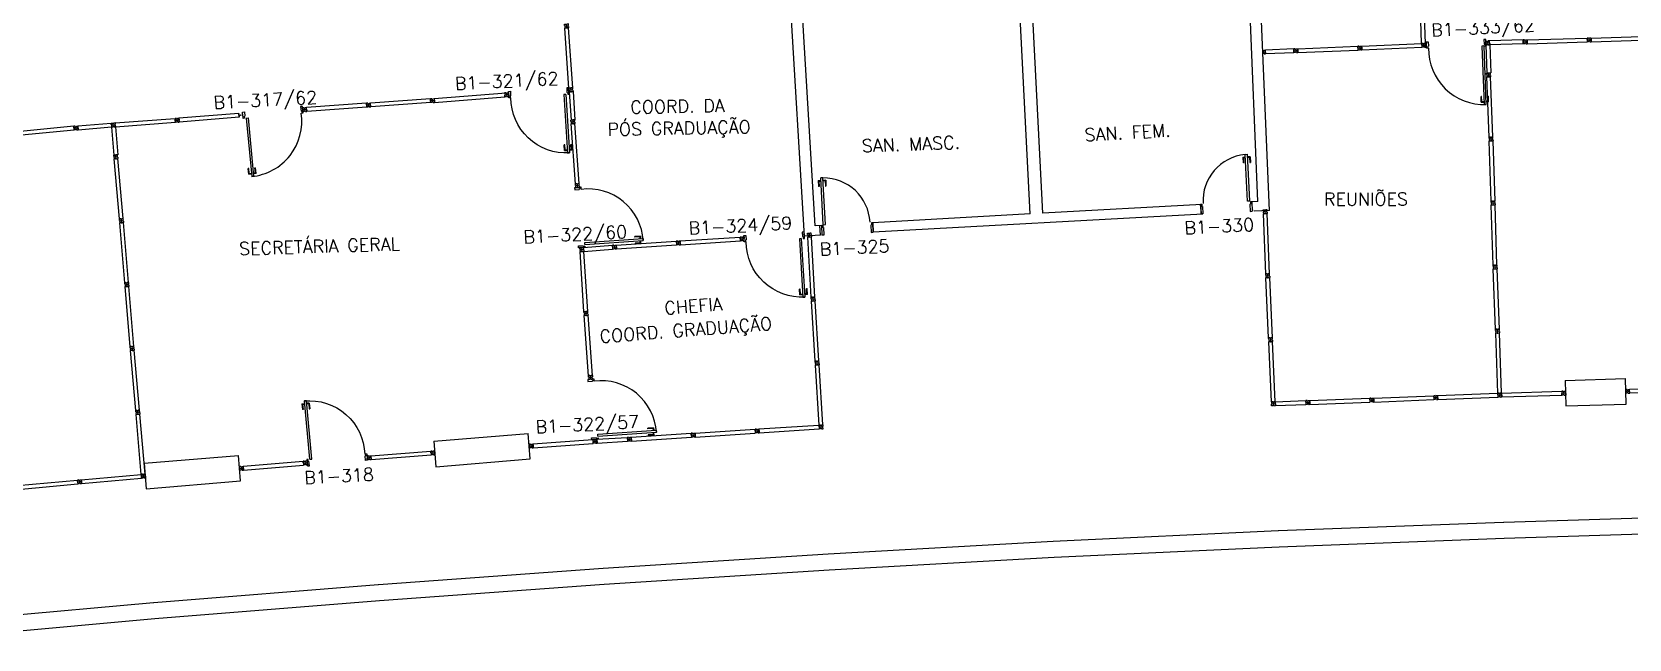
# Model space of a CAD drawing. Header units: millimetres. Extents: x 2757 to 3055, y 1102 to 1216.
# Drawn here: x 2873.99 to 2898.93, y 1188.3 to 1197.78 of the extents above; entities that cross this region are included whole.
import ezdxf

# ---------------------------------------------------------------- set-up
doc = ezdxf.new("R2010")
doc.units = ezdxf.units.MM
for name, color, linetype in [('ALV', 2, 'Continuous'), ('BANC', 2, 'Continuous'), ('DIV', 2, 'Continuous'), ('PORTA', 2, 'Continuous'), ('TEXTO', 2, 'Continuous'), ('TEXTO-ENDEREÇO', 2, 'Continuous')]:
    doc.layers.add(name, color=color, linetype=linetype)
doc.styles.add('UNB-100', font='simplex.shx', dxfattribs={"height": 0.2})
doc.styles.add('UNB-100-1', font='simplex.shx', dxfattribs={"height": 0.2})

# ---------------------------------------------------------------- blocks, each defined once
blk = doc.blocks.new('DIVMT-SLC')
for p, q in [((-0.03, 0.03), (-0.03, 0.006)), ((-0.008, 0.03), (-0.03, 0.03)), ((-0.0185, 0.006), (-0.03, 0.006)), ((-0.0185, -0.006), (-0.0185, 0.006)), ((-0.008, 0.03), (-0.008, 0.02)), ((-0.008, 0.02), (0.008, 0.02)), ((-0.0051, 0), (0.0051, 0)), ((0.0051, 0), (-0.0051, 0)), ((-0.0051, 0), (0.0051, 0)), ((0, -0.0051), (0, 0.0051)), ((0, 0.0051), (0, -0.0051)), ((0.008, 0.03), (0.008, 0.02)), ((0.008, 0.03), (0.03, 0.03)), ((0.0205, 0.006), (0.03, 0.006)), ((0.0205, -0.006), (0.0205, 0.006)), ((0.0205, 0.006), (0.0205, -0.006)), ((0.0205, 0.006), (0.03, 0.006)), ((0.97, 0.03), (0.03, 0.03)), ((0.03, 0.006), (0.03, 0.03)), ((0.03, -0.03), (0.03, 0.03)), ((0.03, -0.005), (0.03, 0.005)), ((0.97, -0.03), (0.97, 0.03)), ((0.97, 0.03), (0.97, 0.009)), ((0.97, 0.009), (0.97, 0.027)), ((0.9795, 0.006), (0.97, 0.006)), ((0.97, -0.005), (0.97, 0.005)), ((0.9795, 0.006), (0.9795, -0.006)), ((1.0051, 0), (0.9949, 0)), ((1, 0.0051), (1, -0.0051)), ((-0.0185, -0.006), (-0.03, -0.006)), ((-0.03, -0.03), (-0.03, -0.006)), ((-0.008, -0.03), (-0.03, -0.03)), ((-0.008, -0.03), (-0.008, -0.02)), ((-0.008, -0.02), (0.008, -0.02)), ((0.008, -0.03), (0.008, -0.02)), ((0.008, -0.03), (0.03, -0.03)), ((0.0205, -0.006), (0.03, -0.006)), ((0.0205, -0.006), (0.03, -0.006)), ((0.03, -0.006), (0.03, -0.03)), ((0.97, -0.03), (0.03, -0.03)), ((0.9795, -0.006), (0.97, -0.006)), ((0.97, -0.009), (0.97, -0.027))]:
    blk.add_line(p, q)
blk = doc.blocks.new('MTT-SLC')
for p, q in [((-0.008, 0.03), (-0.03, 0.03)), ((-0.03, 0.03), (-0.03, 0.006)), ((-0.0185, 0.006), (-0.03, 0.006)), ((-0.0185, -0.006), (-0.0185, 0.006)), ((-0.008, 0.03), (-0.008, 0.02)), ((-0.008, 0.02), (0.008, 0.02)), ((-0.0051, 0), (0.0051, 0)), ((0, -0.0051), (0, 0.0051)), ((0.008, 0.03), (0.03, 0.03)), ((0.008, 0.03), (0.008, 0.02)), ((0.0205, -0.006), (0.0205, 0.006)), ((0.0205, 0.006), (0.03, 0.006)), ((0.03, 0.006), (0.03, 0.03)), ((-0.03, -0.03), (-0.03, -0.006)), ((-0.0185, -0.006), (-0.03, -0.006)), ((-0.008, -0.03), (-0.03, -0.03)), ((-0.008, -0.02), (0.008, -0.02)), ((-0.008, -0.03), (-0.008, -0.02)), ((0.008, -0.03), (0.008, -0.02)), ((0.008, -0.03), (0.03, -0.03)), ((0.0205, -0.006), (0.03, -0.006)), ((0.03, -0.006), (0.03, -0.03))]:
    blk.add_line(p, q)
blk = doc.blocks.new('PDV2D-SLC')
at = {"layer": 'DIV'}
for p, q in [((0.03, 0.05), (0.06, 0.05)), ((0.03, 0.035), (0.03, 0.05)), ((0.03, -0.035), (0.03, 0.035)), ((0.06, 0.05), (0.06, -0.02)), ((0.941, 0.05), (0.941, -0.02)), ((0.971, 0.05), (0.941, 0.05)), ((0.971, 0.035), (0.971, 0.05)), ((0.971, -0.035), (0.971, 0.035)), ((0.03, -0.05), (0.03, -0.035)), ((0.05, -0.05), (0.03, -0.05)), ((0.05, -0.02), (0.06, -0.02)), ((0.05, -0.02), (0.05, -0.05)), ((0.079, -0.05), (0.109, -0.05)), ((0.079, -0.05), (0.079, -0.965)), ((0.109, -0.05), (0.109, -0.965)), ((0.951, -0.02), (0.941, -0.02)), ((0.951, -0.02), (0.951, -0.05)), ((0.951, -0.05), (0.971, -0.05)), ((0.971, -0.05), (0.971, -0.035)), ((0.109, -0.965), (0.079, -0.965))]:
    blk.add_line(p, q, dxfattribs=at)
at = {"layer": 'DIV', "color": 1}
for p, q in [((0.036, -0.925), (0.036, -0.835)), ((0.046, -0.835), (0.036, -0.835)), ((0.036, -0.925), (0.076, -0.925)), ((0.046, -0.915), (0.046, -0.835)), ((0.046, -0.915), (0.076, -0.915)), ((0.141, -0.915), (0.111, -0.915)), ((0.151, -0.925), (0.111, -0.925)), ((0.141, -0.915), (0.141, -0.835)), ((0.141, -0.835), (0.151, -0.835)), ((0.151, -0.925), (0.151, -0.835))]:
    blk.add_line(p, q, dxfattribs=at)
blk.add_arc((0.076, -0.1), 0.865, 270, 3.3214, dxfattribs=at)
blk = doc.blocks.new('MDIVMT-SLC')
for p, q in [((-0.03, 0.03), (-0.03, 0.006)), ((-0.008, 0.03), (-0.03, 0.03)), ((-0.0185, 0.006), (-0.03, 0.006)), ((-0.0185, -0.006), (-0.0185, 0.006)), ((-0.008, 0.03), (-0.008, 0.02)), ((-0.008, 0.02), (0.008, 0.02)), ((-0.0051, 0), (0.0051, 0)), ((-0.0051, 0), (0.0051, 0)), ((0, -0.0051), (0, 0.0051)), ((0, -0.0051), (0, 0.0051)), ((0.008, 0.03), (0.008, 0.02)), ((0.008, 0.03), (0.03, 0.03)), ((0.0205, 0.006), (0.03, 0.006)), ((0.0205, -0.006), (0.0205, 0.006)), ((0.0205, 0.006), (0.03, 0.006)), ((0.0205, -0.006), (0.0205, 0.006)), ((0.03, 0.03), (0.03, -0.03)), ((0.03, 0.03), (0.47, 0.03)), ((0.03, 0.006), (0.03, 0.03)), ((0.03, 0.009), (0.03, 0.027)), ((0.03, 0.005), (0.03, -0.005)), ((0.47, 0.03), (0.47, -0.03)), ((0.4795, 0.006), (0.47, 0.006)), ((0.47, 0.005), (0.47, -0.005)), ((0.4795, -0.006), (0.4795, 0.006)), ((0.4949, 0), (0.5051, 0)), ((0.5051, 0), (0.4949, 0)), ((0.5, -0.0051), (0.5, 0.0051)), ((-0.0185, -0.006), (-0.03, -0.006)), ((-0.03, -0.03), (-0.03, -0.006)), ((-0.008, -0.03), (-0.03, -0.03)), ((-0.008, -0.03), (-0.008, -0.02)), ((-0.008, -0.02), (0.008, -0.02)), ((0.008, -0.03), (0.008, -0.02)), ((0.008, -0.03), (0.03, -0.03)), ((0.0205, -0.006), (0.03, -0.006)), ((0.0205, -0.006), (0.03, -0.006)), ((0.03, -0.006), (0.03, -0.03)), ((0.03, -0.03), (0.03, -0.009)), ((0.03, -0.009), (0.03, -0.027)), ((0.03, -0.03), (0.47, -0.03)), ((0.4795, -0.006), (0.47, -0.006))]:
    blk.add_line(p, q)
blk = doc.blocks.new('MTINI-SLC')
for p, q in [((-0.03, 0.008), (-0.03, 0.03)), ((0.03, 0.03), (-0.03, 0.03)), ((-0.03, 0.008), (-0.02, 0.008)), ((-0.009, 0.03), (-0.027, 0.03)), ((-0.02, 0.008), (-0.02, 0)), ((-0.001, 0), (-0.02, 0)), ((-0.006, 0.02), (-0.006, 0.03)), ((-0.006, 0.023), (-0.006, 0.027)), ((-0.006, 0.02), (0.006, 0.02)), ((0.005, 0.03), (-0.005, 0.03)), ((0.005, 0), (-0.005, 0)), ((0.004, 0.02), (-0.004, 0.02)), ((0.02, 0), (-0.001, 0)), ((0, -0.005), (0, 0.005)), ((0.006, 0.02), (0.006, 0.03)), ((0.006, 0.023), (0.006, 0.027)), ((0.009, 0.03), (0.027, 0.03)), ((0.03, 0.008), (0.02, 0.008)), ((0.02, 0), (0.02, 0.008)), ((0.03, 0.008), (0.03, 0.03))]:
    blk.add_line(p, q)
blk = doc.blocks.new('PDV2E-SLC')
at = {"layer": 'DIV', "color": 1}
for p, q in [((0.023, 0.925), (0.063, 0.925)), ((0.023, 0.925), (0.023, 0.835)), ((0.033, 0.835), (0.023, 0.835)), ((0.033, 0.915), (0.063, 0.915)), ((0.033, 0.915), (0.033, 0.835)), ((0.138, 0.925), (0.097, 0.925)), ((0.128, 0.915), (0.097, 0.915)), ((0.128, 0.915), (0.128, 0.835)), ((0.128, 0.835), (0.137, 0.835)), ((0.138, 0.925), (0.138, 0.835))]:
    blk.add_line(p, q, dxfattribs=at)
at = {"layer": 'DIV'}
for p, q in [((0.065, 0.05), (0.065, 0.965)), ((0.095, 0.965), (0.065, 0.965)), ((0.095, 0.05), (0.095, 0.965)), ((0.049, 0.05), (0.029, 0.05)), ((0.029, 0.05), (0.029, 0.035)), ((0.029, 0.035), (0.029, -0.035)), ((0.049, 0.02), (0.049, 0.05)), ((0.049, 0.02), (0.059, 0.02)), ((0.059, -0.05), (0.059, 0.02)), ((0.065, 0.05), (0.095, 0.05)), ((0.928, -0.05), (0.928, 0.02)), ((0.938, 0.02), (0.928, 0.02)), ((0.938, 0.05), (0.958, 0.05)), ((0.938, 0.02), (0.938, 0.05)), ((0.958, 0.05), (0.958, 0.035)), ((0.958, 0.035), (0.958, -0.035)), ((0.029, -0.035), (0.029, -0.05)), ((0.029, -0.05), (0.059, -0.05)), ((0.958, -0.05), (0.928, -0.05)), ((0.958, -0.035), (0.958, -0.05))]:
    blk.add_line(p, q, dxfattribs=at)
at = {"layer": 'DIV', "color": 1}
blk.add_arc((0.062, 0.1), 0.865, 356.6786, 90, dxfattribs=at)
blk = doc.blocks.new('DIV-SLC')
for p, q in [((-0.0051, 0), (0.0051, 0)), ((0, -0.0051), (0, 0.0051)), ((0.0205, 0.006), (0.03, 0.006)), ((0.0205, -0.006), (0.0205, 0.006)), ((0.03, 0.03), (0.97, 0.03)), ((0.03, 0.03), (0.03, -0.03)), ((0.03, 0.009), (0.03, 0.027)), ((0.03, 0.005), (0.03, -0.005)), ((0.97, 0.03), (0.97, -0.03)), ((0.9795, 0.006), (0.97, 0.006)), ((0.97, 0.005), (0.97, -0.005)), ((0.9795, -0.006), (0.9795, 0.006)), ((1.0051, 0), (0.9949, 0)), ((0.9949, 0), (1.0051, 0)), ((1, -0.0051), (1, 0.0051)), ((0.0205, -0.006), (0.03, -0.006)), ((0.03, -0.03), (0.03, -0.009)), ((0.03, -0.009), (0.03, -0.027)), ((0.03, -0.03), (0.97, -0.03)), ((0.9795, -0.006), (0.97, -0.006))]:
    blk.add_line(p, q)
blk = doc.blocks.new('PE80-SLC')
for p, q in [((0.075, 0), (-0.075, 0)), ((-0.075, -0.03), (-0.075, 0)), ((0.075, 0), (0.075, -0.02)), ((0.777, 0.01), (0.687, 0.01)), ((0.687, 0), (0.687, 0.01)), ((0.777, 0.01), (0.777, -0.03)), ((0.04, -0.03), (-0.075, -0.03)), ((0.075, -0.02), (0.04, -0.02)), ((0.04, -0.03), (0.04, -0.02)), ((0.085, -0.03), (0.817, -0.03)), ((0.085, -0.03), (0.085, -0.065)), ((0.085, -0.065), (0.817, -0.065)), ((0.767, 0), (0.687, 0)), ((0.767, -0.095), (0.687, -0.095)), ((0.687, -0.095), (0.687, -0.105)), ((0.777, -0.105), (0.687, -0.105)), ((0.767, 0), (0.767, -0.03)), ((0.767, -0.095), (0.767, -0.065)), ((0.777, -0.105), (0.777, -0.065)), ((0.817, -0.065), (0.817, -0.03)), ((0.04, -0.771), (-0.075, -0.771)), ((-0.075, -0.771), (-0.075, -0.801)), ((0.075, -0.801), (-0.075, -0.801)), ((0.075, -0.802), (-0.075, -0.802)), ((0.04, -0.771), (0.04, -0.781)), ((0.075, -0.781), (0.04, -0.781)), ((0.075, -0.801), (0.075, -0.781))]:
    blk.add_line(p, q)
blk.add_arc((0.085, -0.03), 0.731, 270, 357.3429)
blk = doc.blocks.new('PD80-SLC')
for p, q in [((-0.777, 0.01), (-0.777, -0.03)), ((-0.777, 0.01), (-0.687, 0.01)), ((-0.687, 0), (-0.687, 0.01)), ((-0.075, 0), (0.075, 0)), ((-0.075, 0), (-0.075, -0.02)), ((0.075, -0.03), (0.075, 0)), ((-0.817, -0.065), (-0.817, -0.03)), ((-0.085, -0.03), (-0.817, -0.03)), ((-0.085, -0.065), (-0.817, -0.065)), ((-0.777, -0.105), (-0.777, -0.065)), ((-0.777, -0.105), (-0.687, -0.105)), ((-0.767, 0), (-0.767, -0.03)), ((-0.767, 0), (-0.687, 0)), ((-0.767, -0.095), (-0.767, -0.065)), ((-0.767, -0.095), (-0.687, -0.095)), ((-0.687, -0.095), (-0.687, -0.105)), ((-0.085, -0.03), (-0.085, -0.065)), ((-0.075, -0.02), (-0.04, -0.02)), ((-0.04, -0.03), (-0.04, -0.02)), ((-0.04, -0.03), (0.075, -0.03)), ((-0.075, -0.781), (-0.04, -0.781)), ((-0.075, -0.801), (-0.075, -0.781)), ((-0.075, -0.801), (0.075, -0.801)), ((-0.075, -0.802), (0.075, -0.802)), ((-0.04, -0.771), (0.075, -0.771)), ((-0.04, -0.771), (-0.04, -0.781)), ((0.075, -0.771), (0.075, -0.801))]:
    blk.add_line(p, q)
blk.add_arc((-0.085, -0.03), 0.731, 182.6571, 270)

msp = doc.modelspace()

# ---------------------------------------------------------------- linework, layer by layer
at = {"layer": 'ALV'}
for p, q in [((2893.314, 1194.996), (2892.931, 1204.069)), ((2886.051, 1194.594), (2885.51, 1203.687)), ((2889.575, 1194.939), (2889.33, 1199.783)), ((2889.773, 1194.95), (2889.528, 1199.794)), ((2893.133, 1195.136), (2892.93, 1199.982)), ((2886.217, 1194.753), (2885.93, 1199.594)), ((2892.257, 1195.088), (2889.773, 1194.95)), ((2892.232, 1195.087), (2892.248, 1194.937)), ((2893.133, 1195.136), (2893.034, 1195.131)), ((2893.034, 1195.131), (2893.049, 1194.982)), ((2889.575, 1194.939), (2887.117, 1194.803)), ((2887.126, 1194.653), (2887.117, 1194.803)), ((2887.117, 1194.803), (2887.126, 1194.653)), ((2892.273, 1194.938), (2887.126, 1194.653)), ((2893.314, 1194.996), (2893.074, 1194.983)), ((2886.301, 1194.607), (2886.051, 1194.594)), ((2886.316, 1194.759), (2886.217, 1194.753)), ((2886.301, 1194.607), (2886.291, 1194.757))]:
    msp.add_line(p, q, dxfattribs=at)
at = {"layer": 'BANC'}
for p, q in [((2896.97, 1190.126), (2893.454, 1189.991)), ((2900.489, 1190.231), (2896.972, 1190.126)), ((2889.935, 1189.826), (2886.422, 1189.631)), ((2893.452, 1189.991), (2889.937, 1189.826)), ((2896.979, 1189.876), (2893.464, 1189.741)), ((2900.496, 1189.981), (2896.979, 1189.876)), ((2886.42, 1189.631), (2882.909, 1189.407)), ((2889.949, 1189.576), (2886.436, 1189.382)), ((2893.463, 1189.741), (2889.949, 1189.576)), ((2882.906, 1189.407), (2879.397, 1189.152)), ((2886.436, 1189.382), (2882.925, 1189.157)), ((2879.395, 1189.152), (2875.888, 1188.868)), ((2882.924, 1189.157), (2879.415, 1188.903)), ((2875.886, 1188.868), (2872.382, 1188.553)), ((2879.415, 1188.903), (2875.908, 1188.619)), ((2875.908, 1188.619), (2872.404, 1188.304))]:
    msp.add_line(p, q, dxfattribs=at)
at = {"layer": 'DIV'}
for p, q in [((2896.718, 1197.608), (2896.728, 1197.609)), ((2896.728, 1197.609), (2896.718, 1197.608)), ((2896.723, 1197.614), (2896.723, 1197.604)), ((2896.743, 1197.615), (2896.752, 1197.616)), ((2896.743, 1197.615), (2896.743, 1197.603)), ((2896.743, 1197.603), (2896.753, 1197.604)), ((2897.276, 1197.655), (2896.752, 1197.64)), ((2896.754, 1197.58), (2896.752, 1197.64)), ((2896.753, 1197.605), (2896.752, 1197.615)), ((2897.278, 1197.595), (2896.754, 1197.58)), ((2897.298, 1197.656), (2897.276, 1197.655)), ((2897.277, 1197.631), (2897.276, 1197.655)), ((2897.278, 1197.595), (2897.276, 1197.655)), ((2897.276, 1197.655), (2897.276, 1197.634)), ((2897.276, 1197.634), (2897.276, 1197.652)), ((2897.286, 1197.631), (2897.277, 1197.631)), ((2897.286, 1197.631), (2897.277, 1197.631)), ((2897.277, 1197.62), (2897.277, 1197.63)), ((2897.286, 1197.619), (2897.277, 1197.619)), ((2897.277, 1197.619), (2897.278, 1197.595)), ((2897.286, 1197.619), (2897.277, 1197.619)), ((2897.277, 1197.616), (2897.278, 1197.598)), ((2897.3, 1197.596), (2897.278, 1197.595)), ((2897.286, 1197.631), (2897.286, 1197.619)), ((2897.286, 1197.631), (2897.286, 1197.619)), ((2897.298, 1197.656), (2897.298, 1197.646)), ((2897.314, 1197.646), (2897.298, 1197.646)), ((2897.3, 1197.596), (2897.299, 1197.606)), ((2897.315, 1197.606), (2897.299, 1197.606)), ((2897.312, 1197.626), (2897.302, 1197.626)), ((2897.312, 1197.626), (2897.302, 1197.626)), ((2897.307, 1197.631), (2897.307, 1197.621)), ((2897.307, 1197.631), (2897.307, 1197.621)), ((2897.314, 1197.656), (2897.336, 1197.657)), ((2897.314, 1197.656), (2897.314, 1197.646)), ((2897.316, 1197.596), (2897.315, 1197.606)), ((2897.316, 1197.596), (2897.338, 1197.597)), ((2897.325, 1197.633), (2897.325, 1197.621)), ((2897.325, 1197.633), (2897.336, 1197.633)), ((2897.325, 1197.621), (2897.337, 1197.621)), ((2897.336, 1197.657), (2897.336, 1197.633)), ((2897.338, 1197.597), (2897.337, 1197.621)), ((2893.218, 1197.465), (2893.228, 1197.466)), ((2893.228, 1197.466), (2893.218, 1197.465)), ((2893.223, 1197.471), (2893.223, 1197.46)), ((2893.243, 1197.472), (2893.252, 1197.473)), ((2893.243, 1197.472), (2893.244, 1197.46)), ((2893.244, 1197.46), (2893.253, 1197.461)), ((2893.695, 1197.517), (2893.251, 1197.497)), ((2893.254, 1197.437), (2893.251, 1197.497)), ((2893.253, 1197.462), (2893.253, 1197.472)), ((2893.697, 1197.457), (2893.254, 1197.437)), ((2893.717, 1197.518), (2893.695, 1197.517)), ((2893.696, 1197.493), (2893.695, 1197.517)), ((2893.697, 1197.457), (2893.695, 1197.517)), ((2893.695, 1197.517), (2893.696, 1197.496)), ((2893.696, 1197.496), (2893.695, 1197.514)), ((2893.705, 1197.493), (2893.696, 1197.493)), ((2893.705, 1197.493), (2893.696, 1197.493)), ((2893.696, 1197.482), (2893.696, 1197.492)), ((2893.706, 1197.481), (2893.696, 1197.481)), ((2893.696, 1197.481), (2893.697, 1197.457)), ((2893.706, 1197.481), (2893.696, 1197.481)), ((2893.696, 1197.478), (2893.697, 1197.46)), ((2893.719, 1197.458), (2893.697, 1197.457)), ((2893.705, 1197.493), (2893.706, 1197.481)), ((2893.705, 1197.493), (2893.706, 1197.481)), ((2893.717, 1197.518), (2893.717, 1197.508)), ((2893.733, 1197.508), (2893.717, 1197.508)), ((2893.735, 1197.468), (2893.719, 1197.468)), ((2893.719, 1197.458), (2893.719, 1197.468)), ((2893.731, 1197.488), (2893.721, 1197.488)), ((2893.731, 1197.488), (2893.721, 1197.488)), ((2893.726, 1197.493), (2893.726, 1197.483)), ((2893.726, 1197.493), (2893.726, 1197.483)), ((2893.733, 1197.518), (2893.755, 1197.519)), ((2893.733, 1197.518), (2893.733, 1197.508)), ((2893.735, 1197.458), (2893.735, 1197.468)), ((2893.735, 1197.458), (2893.757, 1197.459)), ((2893.744, 1197.495), (2893.745, 1197.483)), ((2893.744, 1197.495), (2893.756, 1197.495)), ((2893.745, 1197.483), (2893.756, 1197.483)), ((2893.755, 1197.519), (2893.756, 1197.495)), ((2893.757, 1197.459), (2893.756, 1197.483)), ((2880.27, 1196.741), (2881.391, 1196.83)), ((2881.391, 1196.83), (2881.369, 1196.829)), ((2881.369, 1196.829), (2881.371, 1196.805)), ((2881.383, 1196.806), (2881.371, 1196.805)), ((2881.383, 1196.794), (2881.372, 1196.793)), ((2881.374, 1196.769), (2881.372, 1196.793)), ((2881.383, 1196.794), (2881.383, 1196.806)), ((2881.391, 1196.83), (2881.392, 1196.82)), ((2881.392, 1196.82), (2881.408, 1196.821)), ((2881.395, 1196.78), (2881.411, 1196.781)), ((2881.396, 1196.77), (2881.395, 1196.78)), ((2881.396, 1196.8), (2881.407, 1196.801)), ((2881.396, 1196.8), (2881.407, 1196.801)), ((2881.402, 1196.796), (2881.401, 1196.806)), ((2881.402, 1196.796), (2881.401, 1196.806)), ((2881.407, 1196.831), (2881.429, 1196.833)), ((2881.407, 1196.831), (2881.408, 1196.821)), ((2881.411, 1196.771), (2881.411, 1196.781)), ((2881.422, 1196.808), (2881.431, 1196.809)), ((2881.422, 1196.808), (2881.431, 1196.809)), ((2881.422, 1196.796), (2881.422, 1196.808)), ((2881.422, 1196.796), (2881.422, 1196.808)), ((2881.422, 1196.796), (2881.432, 1196.797)), ((2881.422, 1196.796), (2881.432, 1196.797)), ((2881.429, 1196.833), (2881.433, 1196.773)), ((2881.431, 1196.809), (2881.429, 1196.833)), ((2881.431, 1196.812), (2881.43, 1196.83)), ((2881.431, 1196.808), (2881.432, 1196.798)), ((2881.432, 1196.797), (2881.433, 1196.773)), ((2881.433, 1196.773), (2881.432, 1196.794)), ((2881.432, 1196.794), (2881.433, 1196.776)), ((2880.232, 1196.738), (2880.21, 1196.737)), ((2880.21, 1196.737), (2880.212, 1196.713)), ((2880.224, 1196.714), (2880.212, 1196.713)), ((2880.224, 1196.702), (2880.213, 1196.701)), ((2880.215, 1196.677), (2880.213, 1196.701)), ((2880.237, 1196.678), (2880.215, 1196.677)), ((2880.224, 1196.702), (2880.224, 1196.714)), ((2880.232, 1196.738), (2880.233, 1196.728)), ((2880.233, 1196.728), (2880.249, 1196.729)), ((2880.236, 1196.688), (2880.252, 1196.689)), ((2880.237, 1196.678), (2880.236, 1196.688)), ((2880.237, 1196.709), (2880.248, 1196.709)), ((2880.237, 1196.709), (2880.248, 1196.709)), ((2880.243, 1196.704), (2880.242, 1196.714)), ((2880.243, 1196.704), (2880.242, 1196.714)), ((2880.248, 1196.739), (2880.27, 1196.741)), ((2880.248, 1196.739), (2880.249, 1196.729)), ((2880.252, 1196.68), (2880.252, 1196.689)), ((2880.252, 1196.68), (2880.274, 1196.681)), ((2880.262, 1196.716), (2880.272, 1196.717)), ((2880.262, 1196.716), (2880.272, 1196.717)), ((2880.263, 1196.704), (2880.262, 1196.716)), ((2880.263, 1196.704), (2880.262, 1196.716)), ((2880.263, 1196.704), (2880.273, 1196.705)), ((2880.263, 1196.704), (2880.273, 1196.705)), ((2880.272, 1196.717), (2880.27, 1196.741)), ((2880.27, 1196.741), (2880.274, 1196.681)), ((2880.272, 1196.72), (2880.271, 1196.738)), ((2880.272, 1196.716), (2880.273, 1196.706)), ((2880.273, 1196.705), (2880.274, 1196.681)), ((2880.273, 1196.702), (2880.274, 1196.684)), ((2880.274, 1196.681), (2880.273, 1196.702)), ((2880.274, 1196.681), (2881.374, 1196.769)), ((2881.396, 1196.77), (2881.374, 1196.769)), ((2881.411, 1196.771), (2881.433, 1196.773)), ((2874.664, 1196.311), (2874.642, 1196.309)), ((2874.642, 1196.309), (2874.644, 1196.285)), ((2874.655, 1196.286), (2874.644, 1196.285)), ((2874.656, 1196.274), (2874.655, 1196.286)), ((2874.664, 1196.311), (2874.665, 1196.301)), ((2874.665, 1196.301), (2874.681, 1196.302)), ((2874.669, 1196.281), (2874.679, 1196.282)), ((2874.669, 1196.281), (2874.679, 1196.282)), ((2874.675, 1196.276), (2874.674, 1196.287)), ((2874.675, 1196.276), (2874.674, 1196.287)), ((2874.68, 1196.312), (2874.702, 1196.314)), ((2874.68, 1196.312), (2874.681, 1196.302)), ((2874.694, 1196.289), (2874.704, 1196.29)), ((2874.694, 1196.289), (2874.704, 1196.29)), ((2874.695, 1196.277), (2874.694, 1196.289)), ((2874.695, 1196.277), (2874.694, 1196.289)), ((2874.702, 1196.314), (2875.224, 1196.359)), ((2874.702, 1196.314), (2874.707, 1196.254)), ((2874.704, 1196.29), (2874.702, 1196.314)), ((2874.703, 1196.293), (2874.702, 1196.311)), ((2874.704, 1196.289), (2874.705, 1196.279)), ((2874.707, 1196.254), (2875.229, 1196.299)), ((2875.224, 1196.359), (2875.229, 1196.299)), ((2875.236, 1196.336), (2875.226, 1196.335)), ((2875.226, 1196.334), (2875.227, 1196.324)), ((2875.237, 1196.324), (2875.227, 1196.323)), ((2875.237, 1196.324), (2875.236, 1196.336)), ((2875.262, 1196.332), (2875.252, 1196.331)), ((2875.252, 1196.331), (2875.262, 1196.332)), ((2875.262, 1196.328), (2875.252, 1196.328)), ((2875.252, 1196.328), (2875.262, 1196.328)), ((2875.257, 1196.326), (2875.256, 1196.337)), ((2875.256, 1196.333), (2875.257, 1196.323)), ((2875.277, 1196.336), (2875.278, 1196.324)), ((2875.277, 1196.336), (2875.286, 1196.336)), ((2875.278, 1196.324), (2875.287, 1196.324)), ((2875.289, 1196.3), (2875.284, 1196.36)), ((2875.287, 1196.325), (2875.286, 1196.335)), ((2874.656, 1196.274), (2874.645, 1196.273)), ((2874.647, 1196.249), (2874.645, 1196.273)), ((2874.669, 1196.251), (2874.647, 1196.249)), ((2874.668, 1196.261), (2874.684, 1196.262)), ((2874.669, 1196.251), (2874.668, 1196.261)), ((2874.685, 1196.252), (2874.684, 1196.262)), ((2874.685, 1196.252), (2874.707, 1196.254)), ((2874.695, 1196.277), (2874.705, 1196.278)), ((2874.695, 1196.277), (2874.705, 1196.278)), ((2874.705, 1196.278), (2874.707, 1196.254)), ((2874.707, 1196.254), (2874.705, 1196.275)), ((2874.705, 1196.275), (2874.707, 1196.257)), ((2882.475, 1195.408), (2882.499, 1195.41)), ((2882.477, 1195.386), (2882.475, 1195.408)), ((2882.477, 1195.386), (2882.486, 1195.387)), ((2882.478, 1195.37), (2882.488, 1195.371)), ((2882.478, 1195.37), (2882.479, 1195.348)), ((2882.479, 1195.348), (2882.539, 1195.352)), ((2882.503, 1195.35), (2882.479, 1195.348)), ((2882.486, 1195.387), (2882.488, 1195.371)), ((2882.5, 1195.398), (2882.499, 1195.41)), ((2882.5, 1195.398), (2882.512, 1195.399)), ((2882.512, 1195.381), (2882.502, 1195.38)), ((2882.502, 1195.38), (2882.512, 1195.381)), ((2882.514, 1195.36), (2882.502, 1195.359)), ((2882.502, 1195.359), (2882.514, 1195.36)), ((2882.502, 1195.359), (2882.503, 1195.35)), ((2882.502, 1195.359), (2882.503, 1195.35)), ((2882.504, 1195.35), (2882.514, 1195.351)), ((2882.507, 1195.385), (2882.507, 1195.375)), ((2882.507, 1195.375), (2882.507, 1195.385)), ((2882.507, 1195.385), (2882.507, 1195.375)), ((2882.535, 1195.412), (2882.511, 1195.411)), ((2882.512, 1195.399), (2882.511, 1195.411)), ((2882.514, 1195.36), (2882.515, 1195.351)), ((2882.514, 1195.36), (2882.515, 1195.351)), ((2882.515, 1195.351), (2882.539, 1195.352)), ((2882.526, 1195.39), (2882.527, 1195.374)), ((2882.536, 1195.39), (2882.526, 1195.39)), ((2882.537, 1195.374), (2882.527, 1195.374)), ((2882.536, 1195.39), (2882.535, 1195.412)), ((2882.537, 1195.374), (2882.539, 1195.352)), ((2882.603, 1194.414), (2883.052, 1194.45)), ((2882.607, 1194.355), (2883.056, 1194.39)), ((2883.074, 1194.452), (2883.052, 1194.45)), ((2883.054, 1194.426), (2883.052, 1194.45)), ((2883.052, 1194.45), (2883.056, 1194.39)), ((2883.063, 1194.427), (2883.054, 1194.426)), ((2883.063, 1194.427), (2883.054, 1194.426)), ((2883.054, 1194.425), (2883.055, 1194.415)), ((2883.064, 1194.415), (2883.055, 1194.414)), ((2883.064, 1194.415), (2883.055, 1194.414)), ((2883.055, 1194.414), (2883.056, 1194.39)), ((2883.078, 1194.392), (2883.056, 1194.39)), ((2883.063, 1194.427), (2883.064, 1194.415)), ((2883.064, 1194.415), (2883.063, 1194.427)), ((2883.074, 1194.452), (2883.075, 1194.442)), ((2883.091, 1194.443), (2883.075, 1194.442)), ((2883.094, 1194.403), (2883.078, 1194.402)), ((2883.078, 1194.392), (2883.078, 1194.402)), ((2883.089, 1194.423), (2883.079, 1194.422)), ((2883.079, 1194.422), (2883.089, 1194.423)), ((2883.089, 1194.423), (2883.079, 1194.422)), ((2883.084, 1194.427), (2883.084, 1194.417)), ((2883.084, 1194.417), (2883.084, 1194.427)), ((2883.09, 1194.453), (2883.112, 1194.454)), ((2883.09, 1194.453), (2883.091, 1194.443)), ((2883.094, 1194.393), (2883.094, 1194.403)), ((2883.094, 1194.393), (2883.116, 1194.395)), ((2882.701, 1192.417), (2882.679, 1192.415)), ((2882.681, 1192.391), (2882.679, 1192.415)), ((2882.69, 1192.392), (2882.681, 1192.391)), ((2882.69, 1192.392), (2882.681, 1192.391)), ((2882.691, 1192.38), (2882.682, 1192.379)), ((2882.691, 1192.38), (2882.682, 1192.379)), ((2882.682, 1192.379), (2882.683, 1192.355)), ((2882.705, 1192.357), (2882.683, 1192.355)), ((2882.69, 1192.392), (2882.691, 1192.38)), ((2882.691, 1192.38), (2882.69, 1192.392)), ((2882.701, 1192.417), (2882.702, 1192.407)), ((2882.718, 1192.408), (2882.702, 1192.407)), ((2882.72, 1192.368), (2882.705, 1192.367)), ((2882.705, 1192.357), (2882.705, 1192.367)), ((2882.716, 1192.388), (2882.706, 1192.387)), ((2882.706, 1192.387), (2882.716, 1192.388)), ((2882.716, 1192.388), (2882.706, 1192.387)), ((2882.711, 1192.392), (2882.711, 1192.382)), ((2882.711, 1192.382), (2882.711, 1192.392)), ((2882.717, 1192.418), (2882.739, 1192.419)), ((2882.717, 1192.418), (2882.718, 1192.408)), ((2882.721, 1192.358), (2882.72, 1192.368)), ((2882.721, 1192.358), (2882.743, 1192.359)), ((2882.729, 1192.394), (2882.741, 1192.395)), ((2882.729, 1192.394), (2882.73, 1192.383)), ((2882.73, 1192.383), (2882.741, 1192.383)), ((2882.739, 1192.419), (2882.741, 1192.395)), ((2882.743, 1192.359), (2882.741, 1192.383)), ((2897.934, 1192.342), (2898.873, 1192.37)), ((2897.934, 1192.342), (2897.945, 1191.943)), ((2898.885, 1191.97), (2898.873, 1192.37)), ((2897.901, 1192.171), (2897.879, 1192.171)), ((2897.879, 1192.171), (2897.879, 1192.147)), ((2897.891, 1192.147), (2897.879, 1192.147)), ((2897.88, 1192.111), (2897.88, 1192.135)), ((2897.891, 1192.135), (2897.88, 1192.135)), ((2897.902, 1192.111), (2897.88, 1192.111)), ((2897.891, 1192.135), (2897.891, 1192.147)), ((2897.901, 1192.171), (2897.901, 1192.161)), ((2897.901, 1192.161), (2897.917, 1192.162)), ((2897.902, 1192.121), (2897.918, 1192.122)), ((2897.902, 1192.111), (2897.902, 1192.121)), ((2897.904, 1192.141), (2897.915, 1192.142)), ((2897.915, 1192.142), (2897.904, 1192.141)), ((2897.904, 1192.141), (2897.915, 1192.142)), ((2897.909, 1192.147), (2897.91, 1192.137)), ((2897.91, 1192.137), (2897.909, 1192.147)), ((2897.917, 1192.172), (2897.939, 1192.172)), ((2897.917, 1192.172), (2897.917, 1192.162)), ((2897.918, 1192.112), (2897.918, 1192.122)), ((2897.918, 1192.112), (2897.94, 1192.112)), ((2897.93, 1192.148), (2897.939, 1192.148)), ((2897.93, 1192.148), (2897.93, 1192.136)), ((2897.93, 1192.136), (2897.93, 1192.148)), ((2897.93, 1192.148), (2897.939, 1192.148)), ((2897.93, 1192.136), (2897.94, 1192.136)), ((2897.93, 1192.136), (2897.94, 1192.136)), ((2897.94, 1192.112), (2897.939, 1192.172)), ((2897.939, 1192.148), (2897.939, 1192.172)), ((2897.94, 1192.137), (2897.939, 1192.147)), ((2897.94, 1192.136), (2897.94, 1192.112)), ((2893.37, 1191.976), (2893.381, 1191.977)), ((2893.37, 1191.976), (2893.381, 1191.977)), ((2893.376, 1191.971), (2893.375, 1191.981)), ((2893.376, 1191.971), (2893.375, 1191.981)), ((2893.396, 1191.983), (2893.405, 1191.984)), ((2893.396, 1191.983), (2893.405, 1191.984)), ((2893.396, 1191.971), (2893.396, 1191.983)), ((2893.396, 1191.971), (2893.396, 1191.983)), ((2893.396, 1191.971), (2893.406, 1191.972)), ((2893.396, 1191.971), (2893.406, 1191.972)), ((2893.404, 1192.008), (2893.881, 1192.026)), ((2893.404, 1192.008), (2893.407, 1191.948)), ((2893.404, 1192.008), (2893.407, 1191.948)), ((2893.405, 1191.987), (2893.404, 1192.005)), ((2893.405, 1191.987), (2893.404, 1192.005)), ((2893.405, 1191.983), (2893.406, 1191.973)), ((2893.405, 1191.983), (2893.406, 1191.973)), ((2893.407, 1191.948), (2893.406, 1191.969)), ((2893.406, 1191.969), (2893.407, 1191.951)), ((2893.407, 1191.948), (2893.406, 1191.969)), ((2893.406, 1191.969), (2893.407, 1191.951)), ((2893.407, 1191.948), (2893.884, 1191.966)), ((2893.407, 1191.948), (2893.884, 1191.966)), ((2893.903, 1192.027), (2893.881, 1192.026)), ((2893.882, 1192.002), (2893.881, 1192.026)), ((2893.881, 1192.026), (2893.884, 1191.966)), ((2893.892, 1192.002), (2893.882, 1192.002)), ((2893.892, 1192.002), (2893.882, 1192.002)), ((2893.882, 1192.001), (2893.883, 1191.991)), ((2893.883, 1191.99), (2893.884, 1191.966)), ((2893.892, 1191.99), (2893.883, 1191.99)), ((2893.892, 1191.99), (2893.883, 1191.99)), ((2893.906, 1191.967), (2893.884, 1191.966)), ((2893.892, 1192.002), (2893.892, 1191.99)), ((2893.892, 1191.99), (2893.892, 1192.002)), ((2893.903, 1192.027), (2893.904, 1192.017)), ((2893.92, 1192.017), (2893.904, 1192.017)), ((2893.906, 1191.967), (2893.905, 1191.977)), ((2893.921, 1191.977), (2893.905, 1191.977)), ((2893.918, 1191.997), (2893.907, 1191.997)), ((2893.907, 1191.997), (2893.918, 1191.997)), ((2893.918, 1191.997), (2893.907, 1191.997)), ((2893.912, 1192.002), (2893.913, 1191.992)), ((2893.913, 1191.992), (2893.912, 1192.002)), ((2893.919, 1192.027), (2893.941, 1192.028)), ((2893.919, 1192.027), (2893.92, 1192.017)), ((2893.922, 1191.967), (2893.921, 1191.977)), ((2893.922, 1191.967), (2893.944, 1191.968)), ((2893.931, 1192.004), (2893.942, 1192.004)), ((2893.931, 1192.004), (2893.931, 1191.992)), ((2893.931, 1191.992), (2893.943, 1191.992)), ((2893.941, 1192.028), (2893.942, 1192.004)), ((2893.944, 1191.968), (2893.943, 1191.992)), ((2897.945, 1191.943), (2898.885, 1191.97)), ((2880.264, 1191.393), (2881.736, 1191.512)), ((2880.264, 1191.393), (2880.296, 1190.994)), ((2881.768, 1191.116), (2881.736, 1191.512)), ((2881.772, 1191.347), (2881.75, 1191.345)), ((2881.75, 1191.345), (2881.755, 1191.285)), ((2881.752, 1191.321), (2881.75, 1191.345)), ((2881.761, 1191.322), (2881.752, 1191.321)), ((2881.761, 1191.322), (2881.752, 1191.321)), ((2881.752, 1191.32), (2881.753, 1191.31)), ((2881.762, 1191.31), (2881.753, 1191.309)), ((2881.762, 1191.31), (2881.753, 1191.309)), ((2881.753, 1191.309), (2881.755, 1191.285)), ((2881.762, 1191.31), (2881.761, 1191.322)), ((2881.761, 1191.322), (2881.762, 1191.31)), ((2881.772, 1191.347), (2881.773, 1191.337)), ((2881.789, 1191.338), (2881.773, 1191.337)), ((2881.792, 1191.298), (2881.776, 1191.297)), ((2881.777, 1191.287), (2881.776, 1191.297)), ((2881.787, 1191.318), (2881.777, 1191.317)), ((2881.777, 1191.317), (2881.787, 1191.318)), ((2881.787, 1191.318), (2881.777, 1191.317)), ((2881.783, 1191.312), (2881.782, 1191.323)), ((2881.782, 1191.323), (2881.783, 1191.312)), ((2881.788, 1191.348), (2881.81, 1191.35)), ((2881.788, 1191.348), (2881.789, 1191.338)), ((2881.792, 1191.288), (2881.792, 1191.298)), ((2881.8, 1191.325), (2881.812, 1191.326)), ((2881.8, 1191.325), (2881.801, 1191.313)), ((2881.801, 1191.313), (2881.813, 1191.314)), ((2881.81, 1191.35), (2881.812, 1191.326)), ((2881.814, 1191.29), (2881.813, 1191.314)), ((2882.775, 1191.389), (2882.785, 1191.39)), ((2882.78, 1191.384), (2882.779, 1191.395)), ((2882.8, 1191.397), (2882.809, 1191.398)), ((2882.801, 1191.385), (2882.8, 1191.397)), ((2882.801, 1191.385), (2882.81, 1191.386)), ((2882.807, 1191.422), (2883.284, 1191.452)), ((2882.807, 1191.422), (2882.812, 1191.362)), ((2882.809, 1191.401), (2882.808, 1191.419)), ((2882.809, 1191.397), (2882.81, 1191.387)), ((2882.81, 1191.383), (2882.812, 1191.365)), ((2882.812, 1191.362), (2882.81, 1191.383)), ((2882.812, 1191.362), (2883.288, 1191.392)), ((2883.306, 1191.453), (2883.284, 1191.452)), ((2883.284, 1191.452), (2883.288, 1191.392)), ((2883.286, 1191.428), (2883.284, 1191.452)), ((2883.295, 1191.428), (2883.286, 1191.428)), ((2883.295, 1191.428), (2883.286, 1191.428)), ((2883.286, 1191.427), (2883.286, 1191.417)), ((2883.296, 1191.416), (2883.286, 1191.416)), ((2883.296, 1191.416), (2883.286, 1191.416)), ((2883.286, 1191.416), (2883.288, 1191.392)), ((2883.31, 1191.393), (2883.288, 1191.392)), ((2883.296, 1191.416), (2883.295, 1191.428)), ((2883.295, 1191.428), (2883.296, 1191.416)), ((2883.306, 1191.453), (2883.307, 1191.443)), ((2883.323, 1191.444), (2883.307, 1191.443)), ((2883.325, 1191.404), (2883.309, 1191.403)), ((2883.31, 1191.393), (2883.309, 1191.403)), ((2883.321, 1191.424), (2883.311, 1191.423)), ((2883.311, 1191.423), (2883.321, 1191.424)), ((2883.321, 1191.424), (2883.311, 1191.423)), ((2883.316, 1191.419), (2883.316, 1191.429)), ((2883.316, 1191.429), (2883.316, 1191.419)), ((2883.322, 1191.454), (2883.344, 1191.456)), ((2883.322, 1191.454), (2883.323, 1191.444)), ((2883.326, 1191.394), (2883.325, 1191.404)), ((2883.326, 1191.394), (2883.348, 1191.396)), ((2883.334, 1191.431), (2883.345, 1191.432)), ((2883.334, 1191.431), (2883.335, 1191.419)), ((2883.335, 1191.419), (2883.346, 1191.42)), ((2883.344, 1191.456), (2883.345, 1191.432)), ((2883.348, 1191.396), (2883.346, 1191.42)), ((2875.739, 1191.05), (2877.212, 1191.169)), ((2875.739, 1191.05), (2875.772, 1190.651)), ((2877.244, 1190.773), (2877.212, 1191.169)), ((2879.246, 1191.133), (2879.257, 1191.134)), ((2879.252, 1191.129), (2879.251, 1191.139)), ((2879.271, 1191.141), (2879.281, 1191.142)), ((2879.272, 1191.129), (2879.271, 1191.141)), ((2879.272, 1191.129), (2879.282, 1191.13)), ((2879.279, 1191.166), (2880.216, 1191.237)), ((2879.279, 1191.166), (2879.284, 1191.106)), ((2879.281, 1191.145), (2879.279, 1191.163)), ((2879.281, 1191.141), (2879.282, 1191.131)), ((2879.282, 1191.127), (2879.284, 1191.109)), ((2879.284, 1191.106), (2879.282, 1191.127)), ((2879.284, 1191.106), (2880.221, 1191.178)), ((2880.238, 1191.239), (2880.216, 1191.237)), ((2880.216, 1191.237), (2880.221, 1191.178)), ((2880.218, 1191.213), (2880.216, 1191.237)), ((2880.227, 1191.214), (2880.218, 1191.213)), ((2880.227, 1191.214), (2880.218, 1191.213)), ((2880.218, 1191.212), (2880.219, 1191.203)), ((2880.228, 1191.202), (2880.219, 1191.202)), ((2880.228, 1191.202), (2880.219, 1191.202)), ((2880.219, 1191.202), (2880.221, 1191.178)), ((2880.243, 1191.179), (2880.221, 1191.178)), ((2880.228, 1191.202), (2880.227, 1191.214)), ((2880.227, 1191.214), (2880.228, 1191.202)), ((2880.238, 1191.239), (2880.239, 1191.229)), ((2880.255, 1191.23), (2880.239, 1191.229)), ((2880.258, 1191.191), (2880.242, 1191.189)), ((2880.243, 1191.179), (2880.242, 1191.189)), ((2880.253, 1191.21), (2880.243, 1191.209)), ((2880.243, 1191.209), (2880.253, 1191.21)), ((2880.253, 1191.21), (2880.243, 1191.209)), ((2880.249, 1191.205), (2880.248, 1191.215)), ((2880.248, 1191.215), (2880.249, 1191.205)), ((2880.254, 1191.24), (2880.276, 1191.242)), ((2880.254, 1191.24), (2880.255, 1191.23)), ((2880.259, 1191.181), (2880.258, 1191.191)), ((2880.259, 1191.181), (2880.281, 1191.182)), ((2880.266, 1191.217), (2880.278, 1191.218)), ((2880.266, 1191.217), (2880.267, 1191.205)), ((2880.267, 1191.205), (2880.279, 1191.206)), ((2880.276, 1191.242), (2880.278, 1191.218)), ((2880.281, 1191.182), (2880.279, 1191.206)), ((2880.296, 1190.994), (2881.768, 1191.116)), ((2881.777, 1191.287), (2881.755, 1191.285)), ((2881.792, 1191.288), (2881.814, 1191.29)), ((2875.721, 1190.848), (2875.731, 1190.848)), ((2875.726, 1190.843), (2875.725, 1190.853)), ((2875.745, 1190.856), (2875.755, 1190.857)), ((2875.747, 1190.844), (2875.745, 1190.856)), ((2875.747, 1190.844), (2875.756, 1190.845)), ((2875.753, 1190.881), (2875.758, 1190.821)), ((2875.755, 1190.86), (2875.753, 1190.878)), ((2875.755, 1190.856), (2875.756, 1190.846)), ((2875.756, 1190.842), (2875.758, 1190.824)), ((2875.758, 1190.821), (2875.756, 1190.842)), ((2875.772, 1190.651), (2877.244, 1190.773))]:
    msp.add_line(p, q, dxfattribs=at)

# ---------------------------------------------------------------- block references
for name, p, rotation in [('DIVMT-SLC', (2895.688, 1198.57), 271.9131488922342), ('DIVMT-SLC', (2882.337, 1197.874), 273.8843875585699), ('DIVMT-SLC', (2894.725, 1197.529), 182.4150503439287), ('DIVMT-SLC', (2895.724, 1197.572), 182.4661471255402), ('PDV2E-SLC', (2896.723, 1197.614), 182.2335396829413), ('MDIVMT-SLC', (2896.723, 1197.609), 272.0289178474738), ('DIVMT-SLC', (2898.306, 1197.656), 181.8010418784922), ('DIVMT-SLC', (2899.306, 1197.686), 181.8390977894053), ('MTINI-SLC', (2893.223, 1197.467), 272.2406082361657), ('DIVMT-SLC', (2896.736, 1197.109), 272.1616652548708), ('MDIVMT-SLC', (2882.405, 1196.877), 273.9801178474738), ('PDV2D-SLC', (2877.251, 1196.478), 5.293930722839225), ('DIVMT-SLC', (2878.247, 1196.569), 4.023413039210598), ('DIVMT-SLC', (2879.245, 1196.639), 4.023413039210598), ('DIVMT-SLC', (2873.679, 1196.185), 5.51040231632097), ('MDIVMT-SLC', (2875.257, 1196.328), 274.9557511808071), ('MDIVMT-SLC', (2875.257, 1196.328), 274.9557345141404), ('DIVMT-SLC', (2876.254, 1196.402), 4.511213039210577), ('DIVMT-SLC', (2882.435, 1196.378), 274.1128652548708), ('DIVMT-SLC', (2896.774, 1196.109), 271.9331875585699), ('DIVMT-SLC', (2875.296, 1195.83), 275.0884819215374), ('PDV2D-SLC', (2882.577, 1194.383), 93.81399614723561), ('DIVMT-SLC', (2896.807, 1195.11), 271.7896142522242), ('DIVMT-SLC', (2875.385, 1194.833), 274.8600042252365), ('DIVMT-SLC', (2893.247, 1194.974), 272.2774142522242), ('DIVMT-SLC', (2886.13, 1194.61), 273.2530142522241), ('DIVMT-SLC', (2882.575, 1194.383), 273.7408142522242), ('DIVMT-SLC', (2884.082, 1194.487), 183.7523647575262), ('DIVMT-SLC', (2896.839, 1194.111), 272.1239872072932), ('DIVMT-SLC', (2875.47, 1193.837), 274.7164309188909), ('DIVMT-SLC', (2893.287, 1193.974), 272.6117872072932), ('DIVMT-SLC', (2886.187, 1193.611), 273.5873872072931), ('DIVMT-SLC', (2882.64, 1193.385), 274.0751872072932), ('DIVMT-SLC', (2896.876, 1193.111), 272.023680774874), ('DIVMT-SLC', (2875.552, 1192.84), 275.0508038739598), ('DIVMT-SLC', (2893.332, 1192.975), 272.511480774874), ('DIVMT-SLC', (2886.25, 1192.613), 273.487080774874), ('PDV2D-SLC', (2882.782, 1191.39), 93.81399614723561), ('DIVMT-SLC', (2894.912, 1192.035), 182.2889647575262), ('DIVMT-SLC', (2895.911, 1192.074), 182.3777354532434), ('DIVMT-SLC', (2896.91, 1192.112), 182.1834496527135), ('DIV-SLC', (2896.91, 1192.112), 1.724507159390163), ('DIVMT-SLC', (2898.909, 1192.171), 1.716643884228039), ('DIVMT-SLC', (2875.64, 1191.844), 274.9504974415407), ('MTT-SLC', (2893.375, 1191.976), 2.207456325960241), ('MTT-SLC', (2893.375, 1191.976), 2.207456325960241), ('DIVMT-SLC', (2885.312, 1191.552), 183.8411354532434), ('DIVMT-SLC', (2886.31, 1191.615), 183.6468496527135), ('DIVMT-SLC', (2882.78, 1191.39), 184.1346496527135), ('MTT-SLC', (2882.78, 1191.39), 3.670856325960261), ('DIVMT-SLC', (2884.314, 1191.488), 183.7523647575262), ('DIVMT-SLC', (2878.255, 1191.053), 184.8167354532434), ('MTT-SLC', (2879.251, 1191.134), 4.158656325960283), ('DIVMT-SLC', (2875.726, 1190.848), 185.1102496527135), ('MTT-SLC', (2875.726, 1190.848), 4.646456325960258), ('MTT-SLC', (2877.258, 1190.969), 184.6224496527135), ('DIVMT-SLC', (2874.73, 1190.759), 185.3045354532434)]:
    msp.add_blockref(name, p, dxfattribs=dict(at, rotation=rotation))
at = {"layer": 'DIV', "xscale": -1}
for name, p, rotation in [('PDV2D-SLC', (2882.401, 1196.86), 3.412353976729099), ('DIVMT-SLC', (2876.255, 1196.402), 4.252433576069725), ('DIVMT-SLC', (2885.08, 1194.55), 3.62430072661625), ('PDV2D-SLC', (2886.078, 1194.61), 3.379458669501574), ('PDV2D-SLC', (2878.255, 1191.053), 185.430903158184)]:
    msp.add_blockref(name, p, dxfattribs=dict(at, rotation=rotation))
at = {"layer": 'PORTA'}
for name, p, rotation in [('PD80-SLC', (2893.041, 1195.056), 272.9435438805871), ('PE80-SLC', (2886.321, 1194.684), 93.17384614166103)]:
    msp.add_blockref(name, p, dxfattribs=dict(at, rotation=rotation))

# ---------------------------------------------------------------- texts
at = {"layer": 'TEXTO', "style": 'UNB-100'}
for s, rotation, p in [('COORD. DA', 1.1003, (2883.334, 1196.505)), ('PÓS GRADUAÇÃO', 1.1003, (2882.976, 1196.158)), ('SAN. FEM.', 3.2423, (2890.431, 1196.072)), ('SAN. MASC.', 2.1417, (2886.951, 1195.901)), ('SECRETÁRIA GERAL', 1.8016, (2877.225, 1194.296)), ('CHEFIA', 4.393, (2883.87, 1193.369)), ('COORD. GRADUAÇÃO', 4.393, (2882.86, 1192.925))]:
    msp.add_text(s, height=0.2, rotation=rotation, dxfattribs=at).set_placement(p)
msp.add_text('REUNIÕES ', height=0.2, dxfattribs=at).set_placement((2894.165, 1195.071))
at = {"layer": 'TEXTO-ENDEREÇO', "style": 'UNB-100-1'}
for s, p in [('B1-333/62', (2895.845, 1197.707)), ('B1-321/62', (2880.597, 1196.873)), ('B1-317/62', (2876.827, 1196.577)), ('B1-322/60', (2881.668, 1194.479)), ('B1-324/59', (2884.247, 1194.616)), ('B1-330', (2891.991, 1194.62)), ('B1-325', (2886.296, 1194.287)), ('B1-322/57', (2881.856, 1191.514)), ('B1-318', (2878.244, 1190.721))]:
    msp.add_text(s, height=0.2, rotation=3.0253, dxfattribs=at).set_placement(p)

doc.saveas('drawing.dxf')
